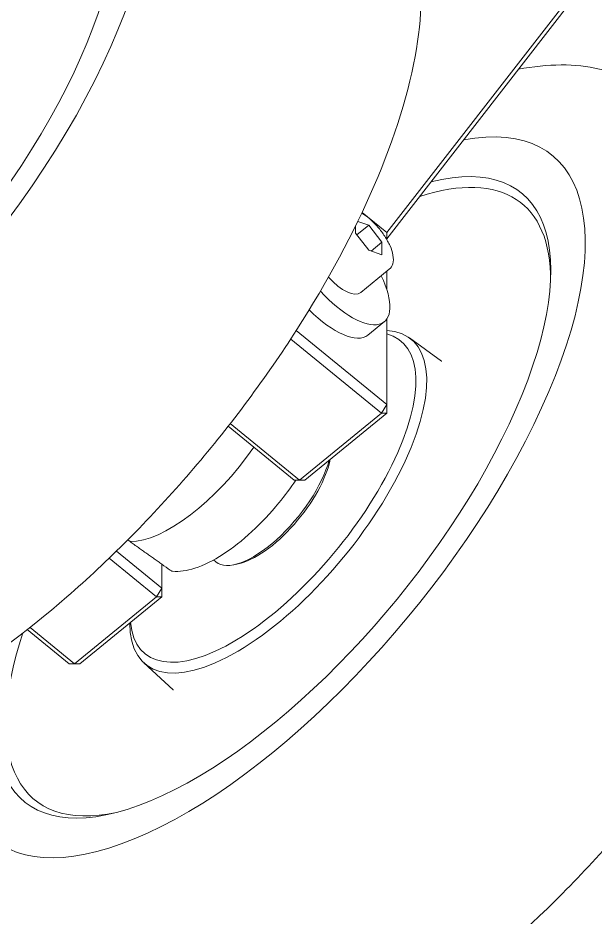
# Model space of a CAD drawing. Header units: millimetres. Extents: x 36 to 2484, y 36 to 1746.
# Drawn here: x 1685.3 to 1762.4, y 502.3 to 622.5 of the extents above; entities that cross this region are included whole.
import ezdxf

# ---------------------------------------------------------------- set-up
doc = ezdxf.new("R2010")
doc.units = ezdxf.units.MM
doc.header["$LTSCALE"] = 6
doc.layers.add('굵은실선_A3', color=7, linetype='Continuous', lineweight=18)

msp = doc.modelspace()

# ---------------------------------------------------------------- linework, layer by layer
at = {"layer": '굵은실선_A3'}
for p, q in [((1758.67, 624.883), (1734.533, 593.798)), ((1734.533, 592.977), (1759.282, 624.851)), ((1731.233, 596.492), (1734.533, 593.798)), ((1730.656, 595.285), (1732.129, 594.776)), ((1730.361, 593.719), (1730.361, 594.682)), ((1732.129, 591.443), (1730.361, 593.719)), ((1732.129, 594.776), (1730.545, 593.483)), ((1732.129, 594.776), (1733.897, 592.499)), ((1734.533, 593.798), (1734.533, 592.881)), ((1732.462, 591.328), (1733.897, 592.499)), ((1733.897, 592.499), (1733.897, 590.833)), ((1733.897, 590.833), (1732.129, 591.443)), ((1734.867, 588.89), (1731.049, 585.772)), ((1734.533, 588.617), (1734.533, 586.188)), ((1734.211, 581.899), (1732.019, 580.11)), ((1734.533, 582.248), (1734.533, 570.824)), ((1734.533, 570.824), (1722.433, 580.704)), ((1721.699, 579.571), (1733.826, 569.669)), ((1737.566, 579.727), (1741.868, 576.607)), ((1733.826, 569.669), (1734.533, 570.824)), ((1734.533, 570.824), (1734.533, 569.669)), ((1733.826, 569.669), (1722.866, 560.72)), ((1723.573, 560.72), (1734.533, 569.669)), ((1734.533, 569.669), (1733.826, 569.669)), ((1713.345, 567.917), (1722.159, 560.72)), ((1722.866, 560.72), (1713.62, 568.269)), ((1722.159, 560.72), (1722.866, 560.72)), ((1722.866, 560.72), (1723.573, 560.72)), ((1700.239, 552.494), (1699.948, 552.732)), ((1704.481, 546.286), (1698.43, 551.227)), ((1697.461, 550.286), (1703.774, 545.132)), ((1704.481, 549.47), (1704.481, 546.286)), ((1711.704, 549.791), (1711.391, 550.047)), ((1714.664, 549.519), (1714.098, 549.404)), ((1703.774, 545.132), (1704.481, 546.286)), ((1704.481, 546.286), (1704.481, 545.132)), ((1703.774, 545.132), (1692.814, 536.183)), ((1693.521, 536.183), (1704.481, 545.132)), ((1704.481, 545.132), (1703.774, 545.132)), ((1686.513, 540.75), (1692.107, 536.183)), ((1692.814, 536.183), (1686.874, 541.033)), ((1692.107, 536.183), (1692.814, 536.183)), ((1692.814, 536.183), (1693.521, 536.183)), ((1702.092, 536.281), (1706.009, 532.689))]:
    msp.add_line(p, q, dxfattribs=at)
for major_axis in [(37.315, 45.701), (33.204, 40.666)]:
    msp.add_ellipse((1661.348, 605.753), major_axis=major_axis, ratio=0.4082483, dxfattribs=at)
for centre, major_axis, start_param, end_param in [((1662.054, 605.177), (32.538, 39.851), 5.811506, 9.8964572), ((1719.33, 558.411), (-37.315, -45.701), 5.5278958, 9.8756154), ((1719.33, 558.411), (33.204, 40.666), 2.367058, 6.7856148), ((1720.037, 557.834), (32.538, 39.851), 5.811506, 6.8440922), ((1727.886, 589.645), (6.325, -7.746), 4.8567317, 7.3303829), ((1727.886, 589.645), (3.162, -3.873), 4.8469271, 6.2831853), ((1725.694, 587.856), (6.325, -7.746), 4.9579752, 6.2831853), ((1720.037, 557.834), (17.742, 21.729), 2.6780428, 6.570803), ((1719.33, 558.411), (17.076, 20.914), 2.752087, 6.4691865), ((1709.078, 566.782), (-11.068, -13.555), 0.3115458, 1.7766884), ((1718.977, 558.699), (-7.273, -8.908), 0, 2.4140222), ((1719.33, 558.411), (6.957, 8.521), 3.6052403, 5.6367026), ((1589.851, 1366.899), (799.522, -979.21), 5.3046278, 5.3058939), ((1720.037, 557.834), (-32.538, -39.851), 5.4650539, 6.7548646)]:
    msp.add_ellipse(centre, major_axis=major_axis, ratio=0.4082483, start_param=start_param, end_param=end_param, dxfattribs=at)
for points, knots in [([(1616.649, 547.31), (1614.493, 549.855), (1613.117, 553.016), (1611.534, 560.858), (1611.693, 565.762), (1613.729, 576.819), (1615.773, 583.056), (1621.453, 595.835), (1625.048, 602.358), (1633.388, 615.134), (1638.115, 621.386), (1648.258, 633.08), (1653.67, 638.521), (1664.713, 648.104), (1670.339, 652.235), (1681.401, 658.792), (1686.821, 661.189), (1697.124, 663.79), (1702.067, 663.99), (1707.593, 662.242), (1708.66, 661.791), (1709.67, 661.237)], [5.8949563, 5.8949563, 5.8949563, 5.8949563, 6.1426236, 6.1426236, 6.4583437, 6.4583437, 6.8009745, 6.8009745, 7.1344576, 7.1344576, 7.4632375, 7.4632375, 7.7911614, 7.7911614, 8.1214048, 8.1214048, 8.4584841, 8.4584841, 8.8002062, 8.8002062, 8.8857118, 8.8857118, 8.8857118, 8.8857118]), ([(1734.331, 641.102), (1736.487, 638.558), (1737.863, 635.397), (1739.446, 627.555), (1739.287, 622.651), (1737.251, 611.594), (1735.206, 605.356), (1729.526, 592.577), (1725.932, 586.055), (1717.592, 573.279), (1712.865, 567.027), (1702.722, 555.333), (1697.309, 549.892), (1686.267, 540.309), (1680.64, 536.177), (1669.579, 529.621), (1664.159, 527.224), (1653.855, 524.622), (1648.913, 524.423), (1643.387, 526.17), (1642.319, 526.621), (1641.31, 527.175)], [2.7533636, 2.7533636, 2.7533636, 2.7533636, 3.0010309, 3.0010309, 3.3167511, 3.3167511, 3.6593818, 3.6593818, 3.992865, 3.992865, 4.3216448, 4.3216448, 4.6495688, 4.6495688, 4.9798122, 4.9798122, 5.3168914, 5.3168914, 5.6586136, 5.6586136, 5.7441191, 5.7441191, 5.7441191, 5.7441191]), ([(1767.653, 613.895), (1764.728, 615.499), (1761.356, 616.215), (1755.982, 616.203), (1754.073, 616.002), (1752.121, 615.628)], [3.68065884, 3.68065884, 3.68065884, 3.68065884, 3.92832615, 3.92832615, 4.05915243, 4.05915243, 4.05915243, 4.05915243]), ([(1731.19, 596.4), (1731.543, 596.191), (1731.9, 595.93), (1732.627, 595.306), (1732.995, 594.938), (1733.678, 594.151), (1733.994, 593.734), (1734.547, 592.883), (1734.784, 592.45), (1735.16, 591.595), (1735.296, 591.174), (1735.437, 590.362), (1735.441, 589.969), (1735.249, 589.332), (1735.093, 589.075), (1734.867, 588.89)], [1.3037389, 1.3037389, 1.3037389, 1.3037389, 1.620913, 1.620913, 1.9603057, 1.9603057, 2.2950844, 2.2950844, 2.6315164, 2.6315164, 2.9768931, 2.9768931, 3.3370324, 3.3370324, 3.6052403, 3.6052403, 3.6052403, 3.6052403]), ([(1699.292, 479.833), (1702.217, 478.229), (1705.589, 477.513), (1713.589, 477.53), (1718.362, 478.667), (1728.789, 482.873), (1734.491, 486.124), (1745.876, 494.245), (1751.548, 499.071), (1762.398, 509.798), (1767.578, 515.679), (1777.007, 527.957), (1781.256, 534.348), (1788.437, 547.084), (1791.359, 553.423), (1795.571, 565.572), (1796.836, 571.362), (1797.324, 581.978), (1796.531, 586.86), (1793.713, 591.925), (1793.058, 592.881), (1792.313, 593.759)], [0.5390662, 0.5390662, 0.5390662, 0.5390662, 0.7867335, 0.7867335, 1.1024536, 1.1024536, 1.4450844, 1.4450844, 1.7785675, 1.7785675, 2.1073474, 2.1073474, 2.4352713, 2.4352713, 2.7655148, 2.7655148, 3.102594, 3.102594, 3.4443162, 3.4443162, 3.5298217, 3.5298217, 3.5298217, 3.5298217]), ([(1741.885, 576.596), (1741.885, 576.596), (1741.885, 576.596), (1741.882, 576.598), (1741.876, 576.602), (1741.868, 576.607)], [8.881302788, 8.881302788, 8.881302788, 8.881302788, 8.891267484, 8.891267484, 8.937690734, 8.937690734, 8.937690734, 8.937690734]), ([(1705.896, 548.547), (1706.827, 548.45), (1707.833, 548.6), (1710.09, 549.329), (1711.361, 549.966), (1713.938, 551.636), (1715.241, 552.662), (1717.763, 554.99), (1718.982, 556.288), (1720.92, 558.651), (1721.683, 559.679), (1722.379, 560.72)], [0.7253768, 0.7253768, 0.7253768, 0.7253768, 1.0270174, 1.0270174, 1.3674864, 1.3674864, 1.7008302, 1.7008302, 2.0290655, 2.0290655, 2.2651096, 2.2651096, 2.2651096, 2.2651096]), ([(1705.603, 548.673), (1705.662, 548.631), (1705.723, 548.599), (1705.815, 548.562), (1705.857, 548.553), (1705.895, 548.548)], [-0.78457238, -0.78457238, -0.78457238, -0.78457238, -0.760884476, -0.760884476, -0.740848251, -0.740848251, -0.740848251, -0.740848251])]:
    msp.add_open_spline(points, degree=3, knots=knots, dxfattribs=at)
msp.add_rational_spline([(1704.481, 549.47), (1702.428, 550.93), (1700.239, 552.494)], [1, 1.00024463351, 1], degree=2, dxfattribs=at)
msp.add_open_spline([(1706.009, 532.689), (1706.017, 532.681), (1706.023, 532.674), (1706.023, 532.674)], degree=3, dxfattribs=at)

doc.saveas('drawing.dxf')
